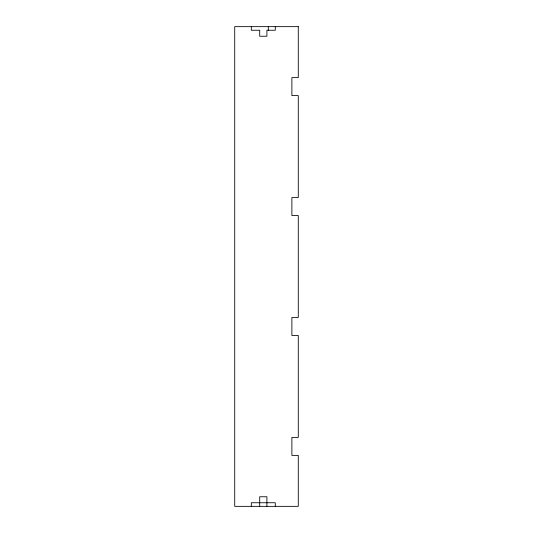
<?xml version="1.0" encoding="UTF-8"?>
<svg xmlns="http://www.w3.org/2000/svg" width="533" height="533" viewBox="0 0 533 533"><rect width="100%" height="100%" fill="white"/><g stroke="black" fill="none" stroke-linecap="round" stroke-linejoin="round"><path stroke-width="0.8" d="M275.294 26.65L275.294 30.248L266.9 30.248L266.9 36.244L259.704 36.244L259.704 30.248L251.309 30.248L251.309 26.65M275.294 506.35L275.294 502.752L251.309 502.752L251.309 506.35M268.299 26.65L268.299 30.248M266.9 506.35L266.9 496.756L259.704 496.756L259.704 506.35M298.28 26.65L234.72 26.65L234.72 506.35L298.28 506.35L298.28 455.382L291.884 455.382L291.884 437.393L298.28 437.393L298.28 335.457L291.884 335.457L291.884 317.468L298.28 317.468L298.28 215.532L291.884 215.532L291.884 197.543L298.28 197.543L298.28 95.607L291.884 95.607L291.884 77.618L298.28 77.618L298.28 26.65"/></g></svg>
